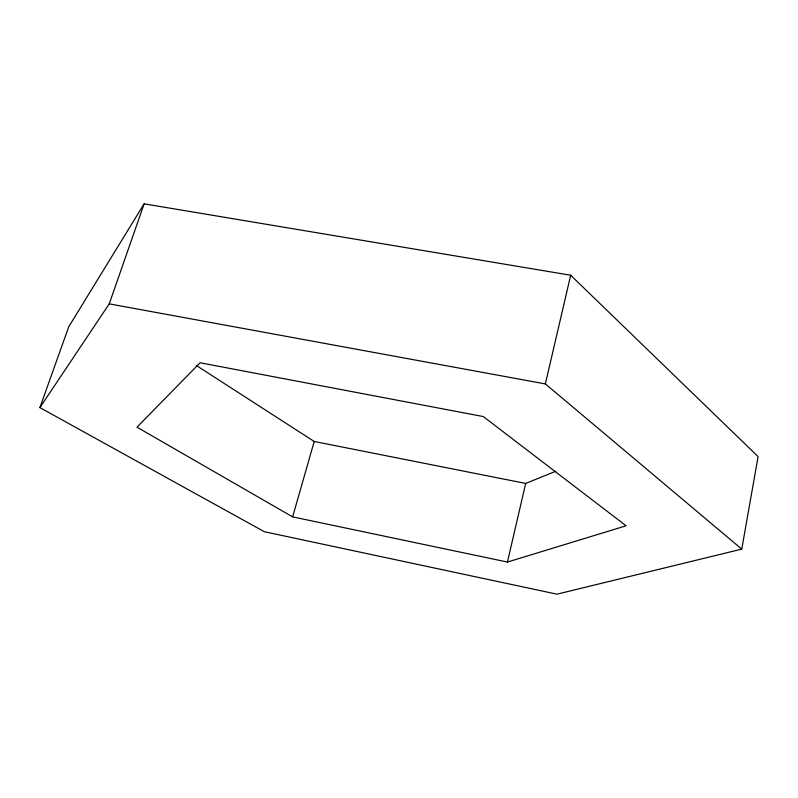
<?xml version="1.0" encoding="UTF-8"?>
<svg xmlns="http://www.w3.org/2000/svg" width="798" height="798" viewBox="0 0 798 798"><rect width="100%" height="100%" fill="white"/><g stroke="black" fill="none" stroke-linecap="round" stroke-linejoin="round"><path stroke-width="1.2" d="M741.761 549.114L758.1 456.606L570.67 275.23L144.119 203.829L68.728 326.811L39.9 407.608L264.377 531.727L556.984 594.171L741.761 549.114L545.363 383.918L109.256 303.858L39.9 407.608M507.438 562.051L626.101 525.792L483.309 416.566L200.099 362.761L136.987 427.179L292.627 516.875L507.438 562.051L525.683 483.438L555.727 471.279M545.363 383.918L570.67 275.23M292.627 516.875L314.222 441.474L196.547 365.614M109.256 303.858L144.119 203.829M314.222 441.474L525.683 483.438"/></g></svg>
